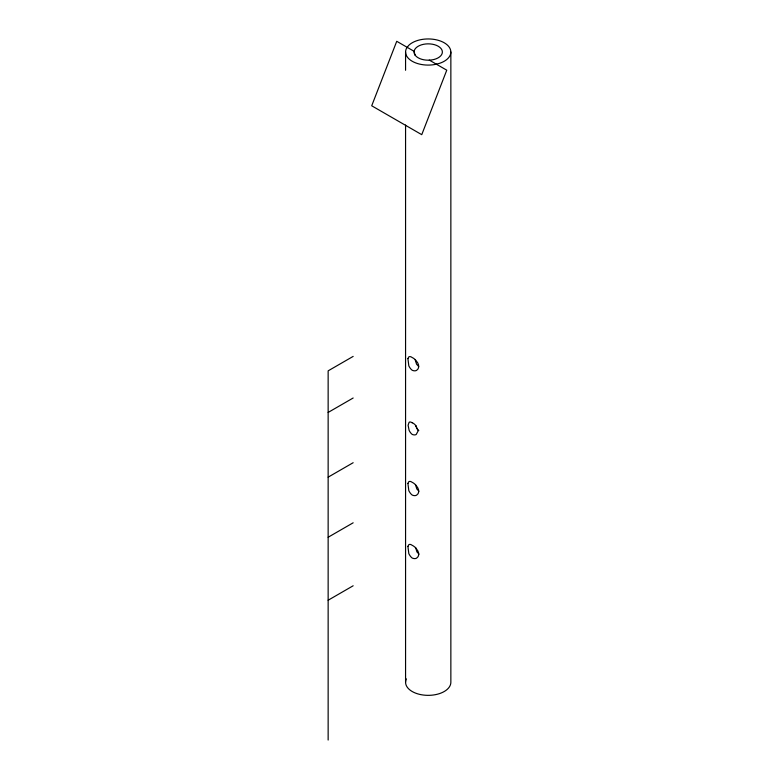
<?xml version="1.0" encoding="UTF-8"?>
<svg xmlns="http://www.w3.org/2000/svg" width="779" height="779" viewBox="0 0 779 779"><rect width="100%" height="100%" fill="white"/><g stroke="black" fill="none" stroke-linecap="round" stroke-linejoin="round"><path stroke-width="1.17" d="M353.16 356.402L328.144 370.843L328.144 740.05M328.144 412.442L353.16 398.001M328.144 477.157L353.16 462.716M328.144 537.247L353.16 522.806M328.144 600.229L353.16 585.779M429.297 60.11L428.216 60.197A14.149 8.17 0 0 1 414.058 52.027L414.545 49.905A14.149 8.17 0 0 1 438.226 46.243A14.149 8.17 0 0 1 431.878 59.915L429.297 60.11L446.766 70.188L421.751 134.67L371.71 105.778L396.735 41.297L414.243 51.404A12.785 10.078 -84.9 0 0 415.188 55.328M418.703 366.519L416.561 364.192L415.207 359.859M418.8 430.592L416.687 428.255L415.928 425.996M418.898 491.208L416.804 488.939L415.45 484.509M418.995 554.122L416.921 551.892L415.577 547.413M416.21 426.308L418.109 430.991L416.21 434.487A7.167 4.645 53 0 1 412.208 434.4A7.167 3.564 66.1 0 1 409.131 430.397L408.099 425.217L409.131 422.228A7.167 3.564 66.1 0 1 412.208 422.851M450.856 52.027L450.856 682.268A22.64 13.077 0 0 1 425.256 695.238A22.64 13.077 0 0 1 406.346 678.889M405.567 52.027L405.567 70.276M405.567 125.03L405.567 682.268M412.208 422.695A7.167 4.645 53 0 1 416.21 426.162M407.914 358.603L408.819 365.867A7.887 3.924 66.1 0 0 412.208 370.268A7.887 5.112 53 0 0 416.609 370.356C419.881 368.35 418.927 363.783 416.609 361.368A7.887 5.112 53 0 0 412.208 357.561A7.887 3.924 66.1 0 0 408.819 356.87L407.914 358.603M407.914 483.408L408.819 490.663A7.887 3.924 66.1 0 0 412.208 495.064A7.887 5.112 53 0 0 416.609 495.162C419.949 493.136 418.878 488.599 416.609 486.174A7.887 5.112 53 0 0 412.208 482.357A7.887 3.924 66.1 0 0 408.819 481.675L407.914 483.408M407.914 546.381L408.819 553.645A7.887 3.924 66.1 0 0 412.208 558.046A7.887 5.112 53 0 0 416.609 558.134C419.949 556.109 418.878 551.581 416.609 549.146A7.887 5.112 53 0 0 412.208 545.339A7.887 3.924 66.1 0 0 408.819 544.657L407.914 546.381M407.242 47.373L406.346 48.639A22.64 13.077 0 0 0 434.078 64.647L439.541 63.342A22.64 13.077 0 0 0 444.225 42.777A22.64 13.077 0 0 0 408.605 45.484L407.242 47.373"/></g></svg>
